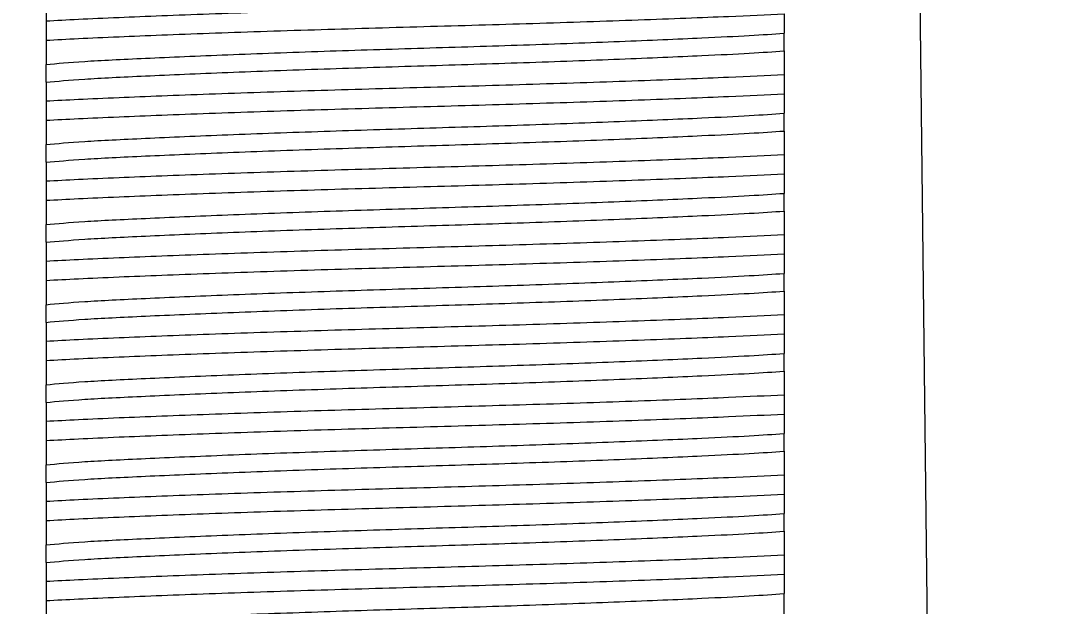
# Model space of a CAD drawing. Header units: inches. Extents: x 2.3 to 15.7, y 0.2 to 14.5.
# Drawn here: x 12.285 to 13.1, y 9.743 to 10.2 of the extents above; entities that cross this region are included whole.
import ezdxf

# ---------------------------------------------------------------- set-up
doc = ezdxf.new("R2010")
doc.units = ezdxf.units.IN
doc.header["$MEASUREMENT"] = 0
doc.header["$PDSIZE"] = -1
doc.layers.add('Dim', color=1, linetype='Continuous')
doc.layers.add('Object', color=4, linetype='Continuous')
doc.styles.get("Standard").update_dxf_attribs({"font": 'romans.shx'})
doc.dimstyles.get("Standard").update_dxf_attribs({"dimtxt": 0.125, "dimasz": 0.18, "dimexe": 0.06, "dimexo": 0.0625, "dimgap": 0.09, "dimtad": 0, "dimtih": 1, "dimtoh": 1, "dimdec": 4, "dimlfac": 2, "dimzin": 0, "dimdsep": 46, "dimlunit": 5, "dimtxsty": 'Standard', "dimcen": 0.09, "dimadec": 0, "dimazin": 0, "dimtfac": 1, "dimtdec": 4, "dimtofl": 0, "dimtmove": 0, "dimatfit": 1, "dimfxl": 0, "dimfrac": 2, "dimtolj": 1, "dimtzin": 0, "dimarcsym": 0})

# ---------------------------------------------------------------- blocks, each defined once
blk = doc.blocks.new('*D4')
at = {"layer": 'Defpoints', "color": 0}
for p in [(12.13684, 11.92624), (8.44254, 3.60086), (12.59933, 3.60086)]:
    blk.add_point(p, dxfattribs=at)
at = {"layer": 'Dim', "color": 0, "lineweight": -2}
for p, q in [((12.07434, 11.92624), (8.38254, 11.92624)), ((8.44254, 11.74624), (8.44254, 8.07217)), ((8.44254, 3.78086), (8.44254, 7.46955)), ((12.53683, 3.60086), (8.38254, 3.60086))]:
    blk.add_line(p, q, dxfattribs=at)
at = {"layer": 'Dim', "color": 0}
for points in [[(8.41254, 11.74624), (8.47254, 11.74624), (8.44254, 11.92624)], [(8.41254, 3.78086), (8.47254, 3.78086), (8.44254, 3.60086)]]:
    blk.add_solid(points, dxfattribs=at)
at = {"layer": 'Dim', "color": 0, "insert": (8.44254, 7.77086), "char_height": 0.125, "attachment_point": 5}
blk.add_mtext('\\A1;16 5/8\\P [425mm]', dxfattribs=at)
blk = doc.blocks.new('*D9')
at = {"layer": 'Defpoints', "color": 0}
for p in [(12.03595, 10.92624), (13.1627, 10.92624), (13.1627, 10.52182)]:
    blk.add_point(p, dxfattribs=at)
at = {"layer": 'Dim', "color": 0, "lineweight": -2}
for p, q in [((12.03595, 10.86374), (12.03595, 10.46182)), ((13.1627, 10.86374), (13.1627, 10.46182)), ((11.85595, 10.52182), (11.36991, 10.52182)), ((13.3427, 10.52182), (13.5227, 10.52182))]:
    blk.add_line(p, q, dxfattribs=at)
at = {"layer": 'Dim', "color": 0}
for points in [[(11.85595, 10.55182), (11.85595, 10.49182), (12.03595, 10.52182)], [(13.3427, 10.55182), (13.3427, 10.49182), (13.1627, 10.52182)]]:
    blk.add_solid(points, dxfattribs=at)
at = {"layer": 'Dim', "color": 0, "insert": (10.84241, 10.52182), "char_height": 0.125, "attachment_point": 5}
blk.add_mtext('\\A1;2 1/4\\P [55mm]\\PClearance\\PRequired\\PDirectly\\PBelow\\PCounter', dxfattribs=at)

msp = doc.modelspace()

# ---------------------------------------------------------------- linework, layer by layer
at = {"layer": 'Object', "color": 2, "linetype": 'Continuous', "lineweight": 15}
msp.add_line((12.992928, 9.723658), (12.982237, 10.626241), dxfattribs=at)
at = {"layer": 'Object', "color": 4, "linetype": 'Continuous', "lineweight": 15}
for p, q in [((12.880816, 10.176406), (12.880816, 10.19022)), ((12.304327, 10.152009), (12.304327, 10.165823)), ((12.880816, 10.113906), (12.880816, 10.12772)), ((12.304327, 10.089509), (12.304327, 10.103323)), ((12.880816, 10.051406), (12.880816, 10.06522)), ((12.304327, 10.027009), (12.304327, 10.040823)), ((12.880816, 9.988906), (12.880816, 10.00272)), ((12.304327, 9.964509), (12.304327, 9.978323)), ((12.880816, 9.926406), (12.880816, 9.94022)), ((12.304327, 9.902009), (12.304327, 9.915823)), ((12.880816, 9.863906), (12.880816, 9.87772)), ((12.304327, 9.839509), (12.304327, 9.853323)), ((12.880816, 9.801406), (12.880816, 9.81522)), ((12.304327, 9.777009), (12.304327, 9.790823)), ((12.880816, 9.73572), (12.880816, 9.75272))]:
    msp.add_line(p, q, dxfattribs=at)
for points, knots in [([(12.304327, 10.199885), (12.312385, 10.200315), (12.328732, 10.201187), (12.369355, 10.203006), (12.429749, 10.205356), (12.512132, 10.20812), (12.59931, 10.210569), (12.686592, 10.213019), (12.768652, 10.215778), (12.835669, 10.21836), (12.867064, 10.219869), (12.880816, 10.22053)], [0, 0, 0, 0, 0.0682399, 0.1384329, 0.2668113, 0.3951897, 0.5191859, 0.6431821, 0.7715605, 0.8999389, 1, 1, 1, 1]), ([(12.304327, 10.214509), (12.304327, 10.212659), (12.304327, 10.209881), (12.304327, 10.204529), (12.304327, 10.201433), (12.304327, 10.199885)], [0, 0, 0, 0, 0.498968, 0.7493789, 1, 1, 1, 1]), ([(12.304327, 10.184793), (12.312385, 10.185223), (12.328732, 10.186095), (12.369355, 10.187914), (12.429749, 10.190264), (12.512132, 10.193028), (12.59931, 10.195477), (12.686592, 10.197927), (12.768652, 10.200686), (12.835669, 10.203268), (12.867064, 10.204777), (12.880816, 10.205438)], [0, 0, 0, 0, 0.0682399, 0.1384329, 0.2668113, 0.3951897, 0.5191859, 0.6431821, 0.7715605, 0.8999389, 1, 1, 1, 1]), ([(12.880816, 10.205438), (12.880816, 10.203733), (12.880816, 10.200322), (12.880816, 10.195089), (12.880816, 10.19201), (12.880816, 10.19022)], [0, 0, 0, 0, 0.29499542, 0.58999617, 1, 1, 1, 1]), ([(12.304327, 10.199885), (12.304327, 10.199323), (12.304327, 10.198529), (12.304327, 10.196449), (12.304327, 10.194765), (12.304327, 10.192994), (12.304327, 10.191461), (12.304327, 10.18977), (12.304327, 10.187695), (12.304327, 10.185952), (12.304327, 10.185146), (12.304327, 10.184793)], [0, 0, 0, 0, 0.2273147, 0.3218094, 0.4171606, 0.4780406, 0.5390751, 0.5981215, 0.6963095, 0.8672011, 1, 1, 1, 1]), ([(12.304327, 10.165823), (12.313131, 10.166644), (12.330744, 10.168286), (12.380464, 10.170715), (12.444441, 10.173473), (12.519705, 10.17623), (12.599326, 10.17868), (12.678953, 10.18113), (12.754195, 10.183891), (12.813003, 10.186407), (12.855353, 10.188493), (12.872394, 10.189649), (12.880816, 10.19022)], [0, 0, 0, 0, 0.1035972, 0.2072464, 0.3150708, 0.4228953, 0.5270379, 0.6311805, 0.7390051, 0.8468297, 0.9242946, 1, 1, 1, 1]), ([(12.304327, 10.184793), (12.304327, 10.183045), (12.304327, 10.178451), (12.304327, 10.17182), (12.304327, 10.167823), (12.304327, 10.165823)], [0, 0, 0, 0, 0.23490348, 0.61712176, 1, 1, 1, 1]), ([(12.304327, 10.152009), (12.313131, 10.15283), (12.330744, 10.154472), (12.380464, 10.156901), (12.444441, 10.159659), (12.519705, 10.162415), (12.599326, 10.164867), (12.678953, 10.167316), (12.754195, 10.170078), (12.813003, 10.172593), (12.855353, 10.174678), (12.872394, 10.175835), (12.880816, 10.176406)], [0, 0, 0, 0, 0.1035972, 0.2072464, 0.3150708, 0.4228953, 0.5270379, 0.6311805, 0.7390051, 0.8468297, 0.9242946, 1, 1, 1, 1]), ([(12.880816, 10.176406), (12.880816, 10.174812), (12.880816, 10.171624), (12.880816, 10.165566), (12.880816, 10.160824), (12.880816, 10.15803)], [0, 0, 0, 0, 0.2912329, 0.5824614, 1, 1, 1, 1]), ([(12.304327, 10.137385), (12.312385, 10.137815), (12.328732, 10.138687), (12.369355, 10.140507), (12.429749, 10.142856), (12.512132, 10.14562), (12.59931, 10.148069), (12.686592, 10.15052), (12.768652, 10.153278), (12.835669, 10.15586), (12.867064, 10.157369), (12.880816, 10.15803)], [0, 0, 0, 0, 0.0682399, 0.1384329, 0.2668113, 0.3951897, 0.5191859, 0.6431821, 0.7715605, 0.8999389, 1, 1, 1, 1]), ([(12.880816, 10.15803), (12.880816, 10.15726), (12.880816, 10.156197), (12.880816, 10.153635), (12.880816, 10.151734), (12.880816, 10.149829), (12.880816, 10.148031), (12.880816, 10.146067), (12.880816, 10.144166), (12.880816, 10.143373), (12.880816, 10.142938)], [0, 0, 0, 0, 0.25577404, 0.35355531, 0.45218013, 0.52389687, 0.59559235, 0.68873203, 0.8290692, 1, 1, 1, 1]), ([(12.304327, 10.152009), (12.304327, 10.150159), (12.304327, 10.147381), (12.304327, 10.142029), (12.304327, 10.138933), (12.304327, 10.137385)], [0, 0, 0, 0, 0.4989682, 0.7493784, 1, 1, 1, 1]), ([(12.304327, 10.122293), (12.312385, 10.122723), (12.328732, 10.123595), (12.369355, 10.125414), (12.429749, 10.127764), (12.512132, 10.130528), (12.59931, 10.132977), (12.686592, 10.135427), (12.768652, 10.138186), (12.835669, 10.140768), (12.867064, 10.142277), (12.880816, 10.142938)], [0, 0, 0, 0, 0.0682399, 0.1384329, 0.2668113, 0.3951897, 0.5191859, 0.6431821, 0.7715605, 0.8999389, 1, 1, 1, 1]), ([(12.880816, 10.142938), (12.880816, 10.141233), (12.880816, 10.137822), (12.880816, 10.132589), (12.880816, 10.12951), (12.880816, 10.12772)], [0, 0, 0, 0, 0.29499557, 0.58999646, 1, 1, 1, 1]), ([(12.304327, 10.137385), (12.304327, 10.136823), (12.304327, 10.136028), (12.304327, 10.133949), (12.304327, 10.132265), (12.304327, 10.130494), (12.304327, 10.12896), (12.304327, 10.127269), (12.304327, 10.125195), (12.304327, 10.123452), (12.304327, 10.122646), (12.304327, 10.122293)], [0, 0, 0, 0, 0.2273166, 0.3218076, 0.4171587, 0.4780386, 0.5390788, 0.5981251, 0.696313, 0.8672013, 1, 1, 1, 1]), ([(12.304327, 10.103323), (12.313131, 10.104144), (12.330744, 10.105786), (12.380464, 10.108215), (12.444441, 10.110973), (12.519705, 10.11373), (12.599326, 10.116181), (12.678953, 10.11863), (12.754195, 10.121391), (12.813003, 10.123907), (12.855353, 10.125993), (12.872394, 10.127149), (12.880816, 10.12772)], [0, 0, 0, 0, 0.1035972, 0.2072464, 0.3150708, 0.4228954, 0.5270379, 0.6311805, 0.7390051, 0.8468297, 0.9242946, 1, 1, 1, 1]), ([(12.304327, 10.122293), (12.304327, 10.120545), (12.304327, 10.115951), (12.304327, 10.109321), (12.304327, 10.105323), (12.304327, 10.103323)], [0, 0, 0, 0, 0.2349039, 0.6171211, 1, 1, 1, 1]), ([(12.304327, 10.089509), (12.313131, 10.09033), (12.330744, 10.091972), (12.380464, 10.094401), (12.444441, 10.097159), (12.519705, 10.099916), (12.599326, 10.102366), (12.678953, 10.104816), (12.754195, 10.107577), (12.813003, 10.110093), (12.855353, 10.112179), (12.872394, 10.113335), (12.880816, 10.113906)], [0, 0, 0, 0, 0.1035972, 0.2072464, 0.3150708, 0.4228953, 0.5270379, 0.6311805, 0.7390051, 0.8468297, 0.9242946, 1, 1, 1, 1]), ([(12.880816, 10.113906), (12.880816, 10.112312), (12.880816, 10.109123), (12.880816, 10.103066), (12.880816, 10.098324), (12.880816, 10.09553)], [0, 0, 0, 0, 0.2912335, 0.582462, 1, 1, 1, 1]), ([(12.304327, 10.074885), (12.312385, 10.075315), (12.328732, 10.076187), (12.369355, 10.078006), (12.429749, 10.080356), (12.512132, 10.08312), (12.59931, 10.085569), (12.686592, 10.088019), (12.768652, 10.090778), (12.835669, 10.09336), (12.867064, 10.094869), (12.880816, 10.09553)], [0, 0, 0, 0, 0.0682399, 0.1384329, 0.2668113, 0.3951897, 0.5191859, 0.6431821, 0.7715605, 0.8999389, 1, 1, 1, 1]), ([(12.880816, 10.09553), (12.880816, 10.094761), (12.880816, 10.093697), (12.880816, 10.091135), (12.880816, 10.089234), (12.880816, 10.087329), (12.880816, 10.085531), (12.880816, 10.083567), (12.880816, 10.081666), (12.880816, 10.080873), (12.880816, 10.080438)], [0, 0, 0, 0, 0.25577047, 0.35355613, 0.45218644, 0.52389041, 0.59559183, 0.6887313, 0.829072, 1, 1, 1, 1]), ([(12.304327, 10.089509), (12.304327, 10.087659), (12.304327, 10.084881), (12.304327, 10.079529), (12.304327, 10.076433), (12.304327, 10.074885)], [0, 0, 0, 0, 0.4989682, 0.7493788, 1, 1, 1, 1]), ([(12.304327, 10.059793), (12.312385, 10.060223), (12.328732, 10.061095), (12.369355, 10.062915), (12.429749, 10.065264), (12.512132, 10.068028), (12.59931, 10.070477), (12.686592, 10.072927), (12.768652, 10.075686), (12.835669, 10.078268), (12.867064, 10.079777), (12.880816, 10.080438)], [0, 0, 0, 0, 0.0682399, 0.1384329, 0.2668113, 0.3951897, 0.5191859, 0.6431821, 0.7715605, 0.8999389, 1, 1, 1, 1]), ([(12.304327, 10.074885), (12.304327, 10.074323), (12.304327, 10.073528), (12.304327, 10.071449), (12.304327, 10.069765), (12.304327, 10.067994), (12.304327, 10.066461), (12.304327, 10.06477), (12.304327, 10.062695), (12.304327, 10.060952), (12.304327, 10.060146), (12.304327, 10.059793)], [0, 0, 0, 0, 0.2273166, 0.3218075, 0.4171634, 0.4780376, 0.5390778, 0.5981241, 0.696312, 0.8672034, 1, 1, 1, 1]), ([(12.880816, 10.080438), (12.880816, 10.078733), (12.880816, 10.075322), (12.880816, 10.070089), (12.880816, 10.06701), (12.880816, 10.06522)], [0, 0, 0, 0, 0.29499542, 0.58999617, 1, 1, 1, 1]), ([(12.304327, 10.040823), (12.313131, 10.041644), (12.330744, 10.043286), (12.380464, 10.045715), (12.444441, 10.048473), (12.519705, 10.05123), (12.599326, 10.05368), (12.678953, 10.05613), (12.754195, 10.058891), (12.813003, 10.061407), (12.855353, 10.063493), (12.872394, 10.064649), (12.880816, 10.06522)], [0, 0, 0, 0, 0.1035972, 0.2072464, 0.3150708, 0.4228954, 0.5270379, 0.6311805, 0.7390051, 0.8468297, 0.9242946, 1, 1, 1, 1]), ([(12.304327, 10.059793), (12.304327, 10.058045), (12.304327, 10.053451), (12.304327, 10.04682), (12.304327, 10.042823), (12.304327, 10.040823)], [0, 0, 0, 0, 0.2349039, 0.6171215, 1, 1, 1, 1]), ([(12.304327, 10.027009), (12.313131, 10.02783), (12.330744, 10.029472), (12.380464, 10.031901), (12.444441, 10.034659), (12.519705, 10.037416), (12.599326, 10.039867), (12.678953, 10.042316), (12.754195, 10.045078), (12.813003, 10.047593), (12.855353, 10.049679), (12.872394, 10.050835), (12.880816, 10.051406)], [0, 0, 0, 0, 0.1035972, 0.2072464, 0.3150708, 0.4228954, 0.5270379, 0.6311805, 0.7390051, 0.8468297, 0.9242946, 1, 1, 1, 1]), ([(12.880816, 10.051406), (12.880816, 10.049812), (12.880816, 10.046624), (12.880816, 10.040566), (12.880816, 10.035824), (12.880816, 10.03303)], [0, 0, 0, 0, 0.2912335, 0.582462, 1, 1, 1, 1]), ([(12.304327, 10.012385), (12.312385, 10.012815), (12.328732, 10.013687), (12.369355, 10.015506), (12.429749, 10.017856), (12.512132, 10.02062), (12.59931, 10.023069), (12.686592, 10.025519), (12.768652, 10.028278), (12.835669, 10.03086), (12.867064, 10.032369), (12.880816, 10.03303)], [0, 0, 0, 0, 0.0682399, 0.1384329, 0.2668113, 0.3951897, 0.5191859, 0.6431821, 0.7715605, 0.8999389, 1, 1, 1, 1]), ([(12.304327, 10.027009), (12.304327, 10.025159), (12.304327, 10.022381), (12.304327, 10.017029), (12.304327, 10.013933), (12.304327, 10.012385)], [0, 0, 0, 0, 0.498968, 0.7493787, 1, 1, 1, 1]), ([(12.880816, 10.03303), (12.880816, 10.03226), (12.880816, 10.031197), (12.880816, 10.028635), (12.880816, 10.026734), (12.880816, 10.024829), (12.880816, 10.023031), (12.880816, 10.021067), (12.880816, 10.019166), (12.880816, 10.018373), (12.880816, 10.017938)], [0, 0, 0, 0, 0.255774, 0.3535552, 0.4521914, 0.5238955, 0.595591, 0.6887307, 0.8290717, 1, 1, 1, 1]), ([(12.304327, 9.997293), (12.312385, 9.997723), (12.328732, 9.998595), (12.369355, 10.000415), (12.429749, 10.002764), (12.512132, 10.005528), (12.59931, 10.007977), (12.686592, 10.010427), (12.768652, 10.013186), (12.835669, 10.015768), (12.867064, 10.017277), (12.880816, 10.017938)], [0, 0, 0, 0, 0.0682399, 0.1384329, 0.2668113, 0.3951897, 0.5191859, 0.6431821, 0.7715605, 0.8999389, 1, 1, 1, 1]), ([(12.880816, 10.017938), (12.880816, 10.016233), (12.880816, 10.012822), (12.880816, 10.007588), (12.880816, 10.00451), (12.880816, 10.00272)], [0, 0, 0, 0, 0.2949954, 0.58999669, 1, 1, 1, 1]), ([(12.304327, 10.012385), (12.304327, 10.011823), (12.304327, 10.011028), (12.304327, 10.008949), (12.304327, 10.007265), (12.304327, 10.005494), (12.304327, 10.003961), (12.304327, 10.002269), (12.304327, 10.000194), (12.304327, 9.998452), (12.304327, 9.997646), (12.304327, 9.997293)], [0, 0, 0, 0, 0.2273183, 0.3218091, 0.41716, 0.4780342, 0.5390743, 0.5981259, 0.6963136, 0.8672016, 1, 1, 1, 1]), ([(12.304327, 9.978323), (12.313131, 9.979144), (12.330744, 9.980786), (12.380464, 9.983215), (12.444441, 9.985973), (12.519705, 9.98873), (12.599326, 9.99118), (12.678953, 9.99363), (12.754195, 9.996391), (12.813003, 9.998907), (12.855353, 10.000993), (12.872394, 10.002149), (12.880816, 10.00272)], [0, 0, 0, 0, 0.1035972, 0.2072464, 0.3150708, 0.4228953, 0.5270379, 0.6311805, 0.7390051, 0.8468297, 0.9242946, 1, 1, 1, 1]), ([(12.304327, 9.997293), (12.304327, 9.995545), (12.304327, 9.990951), (12.304327, 9.984321), (12.304327, 9.980323), (12.304327, 9.978323)], [0, 0, 0, 0, 0.2349035, 0.6171214, 1, 1, 1, 1]), ([(12.304327, 9.964509), (12.313131, 9.96533), (12.330744, 9.966972), (12.380464, 9.969401), (12.444441, 9.972159), (12.519705, 9.974916), (12.599326, 9.977366), (12.678953, 9.979816), (12.754195, 9.982577), (12.813003, 9.985093), (12.855353, 9.987179), (12.872394, 9.988335), (12.880816, 9.988906)], [0, 0, 0, 0, 0.1035972, 0.2072464, 0.3150708, 0.4228954, 0.5270379, 0.6311805, 0.7390051, 0.8468297, 0.9242946, 1, 1, 1, 1]), ([(12.880816, 9.988906), (12.880816, 9.987312), (12.880816, 9.984124), (12.880816, 9.978066), (12.880816, 9.973324), (12.880816, 9.97053)], [0, 0, 0, 0, 0.29123308, 0.5824618, 1, 1, 1, 1]), ([(12.304327, 9.949885), (12.312385, 9.950315), (12.328732, 9.951187), (12.369355, 9.953007), (12.429749, 9.955356), (12.512132, 9.95812), (12.59931, 9.960569), (12.686592, 9.963019), (12.768652, 9.965778), (12.835669, 9.96836), (12.867064, 9.969869), (12.880816, 9.97053)], [0, 0, 0, 0, 0.0682399, 0.1384329, 0.2668113, 0.3951897, 0.5191859, 0.6431821, 0.7715605, 0.8999389, 1, 1, 1, 1]), ([(12.880816, 9.97053), (12.880816, 9.969761), (12.880816, 9.968697), (12.880816, 9.966135), (12.880816, 9.964234), (12.880816, 9.962329), (12.880816, 9.960531), (12.880816, 9.958567), (12.880816, 9.956666), (12.880816, 9.955873), (12.880816, 9.955438)], [0, 0, 0, 0, 0.255774, 0.3535552, 0.4521914, 0.5238955, 0.595591, 0.6887307, 0.8290717, 1, 1, 1, 1]), ([(12.304327, 9.964509), (12.304327, 9.962659), (12.304327, 9.959881), (12.304327, 9.954529), (12.304327, 9.951433), (12.304327, 9.949885)], [0, 0, 0, 0, 0.4989682, 0.7493784, 1, 1, 1, 1]), ([(12.304327, 9.934793), (12.312385, 9.935223), (12.328732, 9.936095), (12.369355, 9.937915), (12.429749, 9.940264), (12.512132, 9.943028), (12.59931, 9.945477), (12.686592, 9.947927), (12.768652, 9.950686), (12.835669, 9.953268), (12.867064, 9.954777), (12.880816, 9.955438)], [0, 0, 0, 0, 0.0682399, 0.1384329, 0.2668113, 0.3951897, 0.5191859, 0.6431821, 0.7715605, 0.8999389, 1, 1, 1, 1]), ([(12.880816, 9.955438), (12.880816, 9.953733), (12.880816, 9.950322), (12.880816, 9.945089), (12.880816, 9.94201), (12.880816, 9.94022)], [0, 0, 0, 0, 0.294996, 0.5899967, 1, 1, 1, 1]), ([(12.304327, 9.949885), (12.304327, 9.949323), (12.304327, 9.948528), (12.304327, 9.946449), (12.304327, 9.944765), (12.304327, 9.942994), (12.304327, 9.941461), (12.304327, 9.939769), (12.304327, 9.937695), (12.304327, 9.935952), (12.304327, 9.935146), (12.304327, 9.934793)], [0, 0, 0, 0, 0.2273167, 0.3218077, 0.4171588, 0.478033, 0.5390733, 0.598125, 0.6963129, 0.8672013, 1, 1, 1, 1]), ([(12.304327, 9.915823), (12.313131, 9.916644), (12.330744, 9.918286), (12.380464, 9.920715), (12.444441, 9.923473), (12.519705, 9.92623), (12.599326, 9.928681), (12.678953, 9.93113), (12.754195, 9.933892), (12.813003, 9.936407), (12.855353, 9.938493), (12.872394, 9.939649), (12.880816, 9.94022)], [0, 0, 0, 0, 0.1035972, 0.2072464, 0.3150708, 0.4228954, 0.5270379, 0.6311805, 0.7390051, 0.8468297, 0.9242946, 1, 1, 1, 1]), ([(12.304327, 9.934793), (12.304327, 9.933045), (12.304327, 9.928451), (12.304327, 9.921821), (12.304327, 9.917823), (12.304327, 9.915823)], [0, 0, 0, 0, 0.2349034, 0.6171211, 1, 1, 1, 1]), ([(12.304327, 9.902009), (12.313131, 9.90283), (12.330744, 9.904472), (12.380464, 9.906901), (12.444441, 9.909659), (12.519705, 9.912416), (12.599326, 9.914866), (12.678953, 9.917316), (12.754195, 9.920077), (12.813003, 9.922593), (12.855353, 9.924679), (12.872394, 9.925835), (12.880816, 9.926406)], [0, 0, 0, 0, 0.1035972, 0.2072464, 0.3150708, 0.4228954, 0.5270379, 0.6311805, 0.7390051, 0.8468297, 0.9242946, 1, 1, 1, 1]), ([(12.880816, 9.926406), (12.880816, 9.924812), (12.880816, 9.921623), (12.880816, 9.915566), (12.880816, 9.910824), (12.880816, 9.90803)], [0, 0, 0, 0, 0.2912337, 0.5824624, 1, 1, 1, 1]), ([(12.304327, 9.887385), (12.312385, 9.887815), (12.328732, 9.888687), (12.369355, 9.890507), (12.429749, 9.892856), (12.512132, 9.89562), (12.59931, 9.898069), (12.686592, 9.900519), (12.768652, 9.903278), (12.835669, 9.90586), (12.867064, 9.907369), (12.880816, 9.90803)], [0, 0, 0, 0, 0.0682399, 0.1384329, 0.2668113, 0.3951897, 0.5191859, 0.6431821, 0.7715605, 0.8999389, 1, 1, 1, 1]), ([(12.880816, 9.90803), (12.880816, 9.907261), (12.880816, 9.906197), (12.880816, 9.903635), (12.880816, 9.901734), (12.880816, 9.899829), (12.880816, 9.898031), (12.880816, 9.896067), (12.880816, 9.894166), (12.880816, 9.893373), (12.880816, 9.892938)], [0, 0, 0, 0, 0.255773, 0.3535585, 0.4521887, 0.5238926, 0.5955939, 0.6887279, 0.8290723, 1, 1, 1, 1]), ([(12.304327, 9.902009), (12.304327, 9.900159), (12.304327, 9.897381), (12.304327, 9.892029), (12.304327, 9.888933), (12.304327, 9.887385)], [0, 0, 0, 0, 0.4989682, 0.7493788, 1, 1, 1, 1]), ([(12.304327, 9.872293), (12.312385, 9.872723), (12.328732, 9.873595), (12.369355, 9.875415), (12.429749, 9.877764), (12.512132, 9.880528), (12.59931, 9.882977), (12.686592, 9.885427), (12.768652, 9.888186), (12.835669, 9.890768), (12.867064, 9.892277), (12.880816, 9.892938)], [0, 0, 0, 0, 0.0682399, 0.1384329, 0.2668113, 0.3951897, 0.5191859, 0.6431821, 0.7715605, 0.8999389, 1, 1, 1, 1]), ([(12.304327, 9.887385), (12.304327, 9.886823), (12.304327, 9.886028), (12.304327, 9.883949), (12.304327, 9.882265), (12.304327, 9.880494), (12.304327, 9.878961), (12.304327, 9.877269), (12.304327, 9.875195), (12.304327, 9.873452), (12.304327, 9.872646), (12.304327, 9.872293)], [0, 0, 0, 0, 0.2273166, 0.3218075, 0.4171634, 0.4780376, 0.5390778, 0.5981241, 0.696312, 0.8672034, 1, 1, 1, 1]), ([(12.880816, 9.892938), (12.880816, 9.891233), (12.880816, 9.887822), (12.880816, 9.882589), (12.880816, 9.87951), (12.880816, 9.87772)], [0, 0, 0, 0, 0.29499542, 0.58999617, 1, 1, 1, 1]), ([(12.304327, 9.853323), (12.313131, 9.854144), (12.330744, 9.855786), (12.380464, 9.858215), (12.444441, 9.860973), (12.519705, 9.86373), (12.599326, 9.86618), (12.678953, 9.86863), (12.754195, 9.871391), (12.813003, 9.873907), (12.855353, 9.875993), (12.872394, 9.877149), (12.880816, 9.87772)], [0, 0, 0, 0, 0.1035972, 0.2072464, 0.3150708, 0.4228954, 0.5270379, 0.6311805, 0.7390051, 0.8468297, 0.9242946, 1, 1, 1, 1]), ([(12.304327, 9.872293), (12.304327, 9.870545), (12.304327, 9.865951), (12.304327, 9.859321), (12.304327, 9.855323), (12.304327, 9.853323)], [0, 0, 0, 0, 0.2349039, 0.6171211, 1, 1, 1, 1]), ([(12.304327, 9.839509), (12.313131, 9.84033), (12.330744, 9.841972), (12.380464, 9.844401), (12.444441, 9.847159), (12.519705, 9.849916), (12.599326, 9.852366), (12.678953, 9.854816), (12.754195, 9.857577), (12.813003, 9.860093), (12.855353, 9.862179), (12.872394, 9.863335), (12.880816, 9.863906)], [0, 0, 0, 0, 0.10359718, 0.20724637, 0.3150708, 0.42289535, 0.52703794, 0.63118054, 0.73900509, 0.84682967, 0.92429456, 1, 1, 1, 1]), ([(12.880816, 9.863906), (12.880816, 9.862312), (12.880816, 9.859124), (12.880816, 9.853066), (12.880816, 9.848324), (12.880816, 9.84553)], [0, 0, 0, 0, 0.2912335, 0.582462, 1, 1, 1, 1]), ([(12.304327, 9.824885), (12.312385, 9.825315), (12.328732, 9.826187), (12.369355, 9.828006), (12.429749, 9.830356), (12.512132, 9.83312), (12.59931, 9.835569), (12.686592, 9.838019), (12.768652, 9.840778), (12.835669, 9.84336), (12.867064, 9.844869), (12.880816, 9.84553)], [0, 0, 0, 0, 0.0682399, 0.1384329, 0.2668113, 0.3951897, 0.5191859, 0.6431821, 0.7715605, 0.8999389, 1, 1, 1, 1]), ([(12.304327, 9.839509), (12.304327, 9.837659), (12.304327, 9.834881), (12.304327, 9.829529), (12.304327, 9.826433), (12.304327, 9.824885)], [0, 0, 0, 0, 0.498968, 0.7493787, 1, 1, 1, 1]), ([(12.880816, 9.84553), (12.880816, 9.84476), (12.880816, 9.843697), (12.880816, 9.841135), (12.880816, 9.839235), (12.880816, 9.837329), (12.880816, 9.835531), (12.880816, 9.833567), (12.880816, 9.831666), (12.880816, 9.830873), (12.880816, 9.830438)], [0, 0, 0, 0, 0.2557739, 0.3535551, 0.4521855, 0.5238896, 0.5955912, 0.6887308, 0.8290717, 1, 1, 1, 1]), ([(12.304327, 9.809793), (12.312385, 9.810223), (12.328732, 9.811095), (12.369355, 9.812915), (12.429749, 9.815264), (12.512132, 9.818028), (12.59931, 9.820477), (12.686592, 9.822928), (12.768652, 9.825686), (12.835669, 9.828268), (12.867064, 9.829777), (12.880816, 9.830438)], [0, 0, 0, 0, 0.0682399, 0.1384329, 0.2668113, 0.3951897, 0.5191859, 0.6431821, 0.7715605, 0.8999389, 1, 1, 1, 1]), ([(12.880816, 9.830438), (12.880816, 9.828733), (12.880816, 9.825322), (12.880816, 9.820089), (12.880816, 9.81701), (12.880816, 9.81522)], [0, 0, 0, 0, 0.29499542, 0.58999617, 1, 1, 1, 1]), ([(12.304327, 9.824885), (12.304327, 9.824323), (12.304327, 9.823528), (12.304327, 9.821449), (12.304327, 9.819765), (12.304327, 9.817994), (12.304327, 9.816461), (12.304327, 9.81477), (12.304327, 9.812694), (12.304327, 9.810952), (12.304327, 9.810146), (12.304327, 9.809793)], [0, 0, 0, 0, 0.2273187, 0.3218062, 0.417162, 0.4780362, 0.5390764, 0.5981227, 0.6963151, 0.8672034, 1, 1, 1, 1]), ([(12.304327, 9.790823), (12.313131, 9.791644), (12.330744, 9.793286), (12.380464, 9.795715), (12.444441, 9.798473), (12.519705, 9.80123), (12.599326, 9.80368), (12.678953, 9.80613), (12.754195, 9.808891), (12.813003, 9.811407), (12.855353, 9.813493), (12.872394, 9.814649), (12.880816, 9.81522)], [0, 0, 0, 0, 0.1035972, 0.2072464, 0.3150708, 0.4228954, 0.5270379, 0.6311805, 0.7390051, 0.8468297, 0.9242946, 1, 1, 1, 1]), ([(12.304327, 9.809793), (12.304327, 9.808045), (12.304327, 9.803451), (12.304327, 9.796821), (12.304327, 9.792823), (12.304327, 9.790823)], [0, 0, 0, 0, 0.2349039, 0.6171215, 1, 1, 1, 1]), ([(12.304327, 9.777009), (12.313131, 9.77783), (12.330744, 9.779472), (12.380464, 9.781901), (12.444441, 9.784659), (12.519705, 9.787416), (12.599326, 9.789867), (12.678953, 9.792316), (12.754195, 9.795077), (12.813003, 9.797593), (12.855353, 9.799679), (12.872394, 9.800835), (12.880816, 9.801406)], [0, 0, 0, 0, 0.1035972, 0.2072464, 0.3150708, 0.4228954, 0.5270379, 0.6311805, 0.7390051, 0.8468297, 0.9242946, 1, 1, 1, 1]), ([(12.880816, 9.801406), (12.880816, 9.799812), (12.880816, 9.796624), (12.880816, 9.790566), (12.880816, 9.785824), (12.880816, 9.78303)], [0, 0, 0, 0, 0.2912335, 0.582462, 1, 1, 1, 1]), ([(12.304327, 9.762385), (12.312385, 9.762815), (12.328732, 9.763687), (12.369355, 9.765507), (12.429749, 9.767856), (12.512132, 9.77062), (12.59931, 9.773069), (12.686592, 9.775519), (12.768652, 9.778278), (12.835669, 9.78086), (12.867064, 9.782369), (12.880816, 9.78303)], [0, 0, 0, 0, 0.0682399, 0.1384329, 0.2668113, 0.3951897, 0.5191859, 0.6431821, 0.7715605, 0.8999389, 1, 1, 1, 1]), ([(12.880816, 9.78303), (12.880816, 9.78226), (12.880816, 9.781197), (12.880816, 9.778635), (12.880816, 9.776734), (12.880816, 9.774829), (12.880816, 9.773031), (12.880816, 9.771067), (12.880816, 9.769166), (12.880816, 9.768373), (12.880816, 9.767938)], [0, 0, 0, 0, 0.255774, 0.3535552, 0.4521914, 0.5238955, 0.595591, 0.6887307, 0.8290717, 1, 1, 1, 1]), ([(12.304327, 9.777009), (12.304327, 9.775159), (12.304327, 9.772381), (12.304327, 9.767029), (12.304327, 9.763933), (12.304327, 9.762385)], [0, 0, 0, 0, 0.498968, 0.7493787, 1, 1, 1, 1]), ([(12.304327, 9.747293), (12.312385, 9.747723), (12.328732, 9.748595), (12.369355, 9.750415), (12.429749, 9.752764), (12.512132, 9.755528), (12.59931, 9.757977), (12.686592, 9.760427), (12.768652, 9.763186), (12.835669, 9.765768), (12.867064, 9.767277), (12.880816, 9.767938)], [0, 0, 0, 0, 0.0682399, 0.1384329, 0.2668113, 0.3951897, 0.5191859, 0.6431821, 0.7715605, 0.8999389, 1, 1, 1, 1]), ([(12.880816, 9.767938), (12.880816, 9.766233), (12.880816, 9.762822), (12.880816, 9.757589), (12.880816, 9.75451), (12.880816, 9.75272)], [0, 0, 0, 0, 0.294996, 0.5899967, 1, 1, 1, 1]), ([(12.304327, 9.762385), (12.304327, 9.761823), (12.304327, 9.761028), (12.304327, 9.758949), (12.304327, 9.757265), (12.304327, 9.755494), (12.304327, 9.753961), (12.304327, 9.752269), (12.304327, 9.750195), (12.304327, 9.748452), (12.304327, 9.747646), (12.304327, 9.747293)], [0, 0, 0, 0, 0.2273183, 0.3218091, 0.41716, 0.4780342, 0.5390743, 0.5981259, 0.6963136, 0.8672016, 1, 1, 1, 1]), ([(12.304327, 9.728323), (12.313131, 9.729144), (12.330744, 9.730786), (12.380464, 9.733215), (12.444441, 9.735973), (12.519705, 9.73873), (12.599326, 9.74118), (12.678953, 9.74363), (12.754195, 9.746391), (12.813003, 9.748907), (12.855353, 9.750993), (12.872394, 9.752149), (12.880816, 9.75272)], [0, 0, 0, 0, 0.10359718, 0.20724637, 0.3150708, 0.42289535, 0.52703794, 0.63118054, 0.73900509, 0.84682967, 0.92429456, 1, 1, 1, 1]), ([(12.304327, 9.747293), (12.304327, 9.745545), (12.304327, 9.740951), (12.304327, 9.734321), (12.304327, 9.730323), (12.304327, 9.728323)], [0, 0, 0, 0, 0.2349034, 0.6171211, 1, 1, 1, 1])]:
    msp.add_open_spline(points, degree=3, knots=knots, dxfattribs=at)

# ---------------------------------------------------------------- dimensions: what is measured, and where the dimension line sits
at = {"layer": 'Dim'}
dim = msp.add_linear_dim(base=(8.442541, 3.600864), p1=(12.136835, 11.926241), p2=(12.599327, 3.600864), angle=90, dimstyle='Standard', override={"dimpost": '\\X'}, dxfattribs=at)
dim.commit()
dim.dimension.update_dxf_attribs({"geometry": '*D4', "text_midpoint": (8.442541, 7.770861), "dimtype": 160})
dim = msp.add_linear_dim(base=(13.1627, 10.521822), p1=(12.035954, 10.926241), p2=(13.1627, 10.926241), text='<>\\PClearance\\PRequired\\PDirectly\\PBelow\\PCounter', dimstyle='Standard', override={"dimpost": '\\X'}, dxfattribs=at)
dim.commit()
dim.dimension.update_dxf_attribs({"geometry": '*D9', "text_midpoint": (10.842412, 10.521822), "dimtype": 160})

doc.saveas('drawing.dxf')
